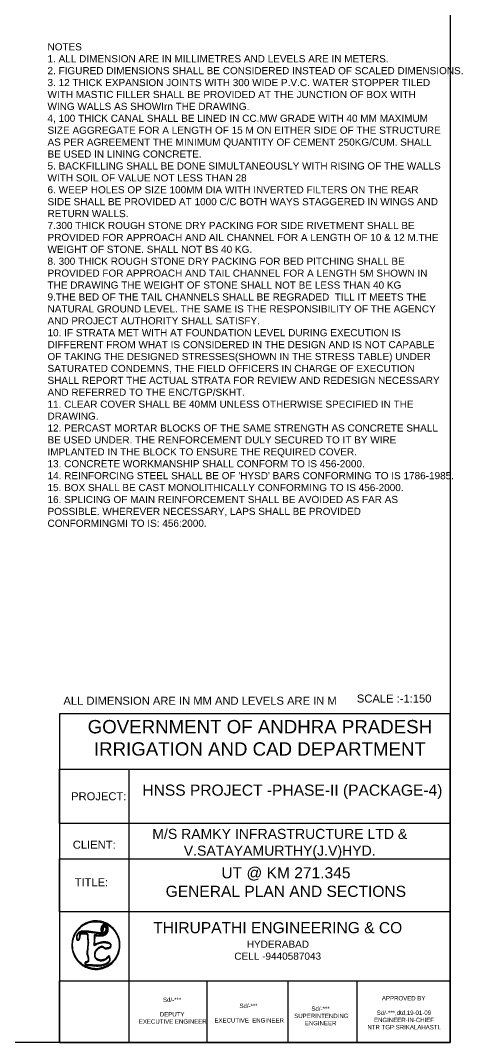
# Model space of a CAD drawing. Header units: millimetres. Extents: x 5124 to 6568637, y 2311 to 91879094.
# Drawn here: x 3786619 to 3794032, y 45927816 to 45944954 of the extents above; entities that cross this region are included whole.
import ezdxf

# ---------------------------------------------------------------- set-up
doc = ezdxf.new("R2010")
doc.units = ezdxf.units.MM
doc.header["$MEASUREMENT"] = 0
for name, color, linetype in [('DIMENSION', 7, 'Continuous'), ('DRAWING', 7, 'Continuous'), ('TEXT', 7, 'Continuous')]:
    doc.layers.add(name, color=color, linetype=linetype)
doc.styles.get("Standard").update_dxf_attribs({"font": 'arial.ttf', "height": 120})

msp = doc.modelspace()

# ---------------------------------------------------------------- linework, layer by layer
for points in [[(3787817.5, 45929851.4, 0.011371), (3787773, 45929840.7, 0.02579), (3787740, 45929830.1, 0.027062), (3787709.3, 45929816.5, 0.013799), (3787672.2, 45929796.3, 0.049276), (3787638.8, 45929772.2, 0.020623), (3787598.6, 45929733.7, 0.020736), (3787561, 45929691.1, 0.039557), (3787535.2, 45929653.6, 0.070595), (3787493.7, 45929550.8, 0.067578), (3787481.7, 45929439, 0.067285), (3787499.9, 45929327.6, 0.06891), (3787547, 45929226, 0.057705), (3787602.4, 45929158.5, 0.054334), (3787672.8, 45929103.8, 0.05355), (3787754.3, 45929065, 0.052844), (3787842.6, 45929044.1, 0.040381), (3787892.3, 45929041.9, 0.03202), (3787945.8, 45929047.2, 0.031364), (3787999.5, 45929059.5, 0.03411), (3788049.7, 45929078.2, 0.075635), (3788150.1, 45929143.5, 0.073326), (3788227.9, 45929236.3, 0.073591), (3788275.4, 45929347.3, 0.077104), (3788287.6, 45929465.4, 0.004861), (3788285.6, 45929498.2, 0.019003), (3788283.5, 45929518.4, 0.02286), (3788279.9, 45929536.5, 0.009468), (3788273.6, 45929560.6, 0.065489), (3788234.7, 45929651, 0.057691), (3788172.4, 45929732.7, 0.058022), (3788093.4, 45929797.5, 0.068022), (3788005.6, 45929838.4, 0.035725), (3787961.4, 45929848.7, 0.021943), (3787908.3, 45929854.7, 0.021989), (3787856.6, 45929856, 0.048915)], [(3787984.5, 45929829.7, -0.010053), (3788013.5, 45929821.4, -0.02116), (3788035.5, 45929813.5, -0.022523), (3788056, 45929804.2, -0.013074), (3788079.6, 45929791.3, -0.040153), (3788123.9, 45929760.5, -0.032263), (3788166.3, 45929721, -0.031944), (3788203.7, 45929675.8, -0.036921), (3788233.1, 45929628.2, -0.012801), (3788243, 45929607.8, -0.018323), (3788250.7, 45929589.3, -0.011926), (3788256, 45929573.8, -0.421559), (3788254.4, 45929570.7, 0.438354), (3788254.2, 45929570.2, 0.035377), (3788254.9, 45929568.7, 0.030088), (3788256.1, 45929566.7, 0.016409), (3788257.9, 45929564.4, -0.136522), (3788266.6, 45929544.9, -0.015322), (3788272.4, 45929496.3, -0.019775), (3788274.9, 45929444.1, -0.035566), (3788272.2, 45929401.4, -0.046854), (3788254.3, 45929324.1, -0.049001), (3788222.6, 45929252.8, -0.049074), (3788177.6, 45929189, -0.047266), (3788120.5, 45929134.4, -0.036649), (3788089.7, 45929113.5, -0.020541), (3788049.6, 45929092.6, -0.020402), (3788009.2, 45929075.5, -0.050634), (3787978.2, 45929067.4, 0.011096), (3787972.4, 45929066.3, 0.006376), (3787965.5, 45929064.8, 0.006368), (3787958.6, 45929063.1, 0.010561), (3787952.8, 45929061.5, -0.075797), (3787899.3, 45929053.9, -0.036256), (3787830, 45929059.5, -0.035773), (3787759.4, 45929075.7, -0.053967), (3787701.5, 45929100.5, -0.043816), (3787636, 45929145.3, -0.050353), (3787582.6, 45929199, -0.04992), (3787540.6, 45929262.7, -0.041857), (3787509.2, 45929337.3, -0.041799), (3787499.9, 45929376.5, -0.022952), (3787494.9, 45929425.5, -0.022835), (3787494.4, 45929475.5, -0.036198), (3787499, 45929518.2, -0.027029), (3787507.9, 45929555.5, -0.021589), (3787521.3, 45929594.5, -0.021847), (3787537.8, 45929631.6, -0.030803), (3787555.8, 45929663, -0.030973), (3787577.9, 45929692.2, -0.014365), (3787609.9, 45929727.4, -0.013732), (3787642.8, 45929759.8, -0.048124), (3787666.3, 45929777.8, -0.015617), (3787685.1, 45929788.7, -0.006514), (3787711, 45929802.3, -0.006284), (3787736.8, 45929814.9, -0.02113), (3787754, 45929822.3, -0.047647), (3787805.8, 45929836.3, -0.034153), (3787865.6, 45929842.3, -0.033468), (3787927.1, 45929840.1, -0.039389)], [(3788007.8, 45929793.3, 0.079905), (3787997.1, 45929786.7, 0.042826), (3787986.4, 45929775.6, 0.042991), (3787977.8, 45929763.2, 0.097401), (3787974.2, 45929752.3, -0.017144), (3787973.2, 45929746.3, -0.007361), (3787971.5, 45929738.2, -0.007273), (3787969.5, 45929729.7, -0.009527), (3787967.3, 45929722, 0.057314), (3787964.6, 45929706.9, 0.105744), (3787966.5, 45929694.6, 0.129803), (3787972.7, 45929685.7, 0.112787), (3787982.9, 45929680.6, 0.089359), (3787995, 45929679.7, 0.205539), (3788002.7, 45929684.1, 0.119945), (3788007.4, 45929695, 0.023277), (3788010.1, 45929716.5, -0.017196), (3788012.6, 45929738.4, -0.101894), (3788016.6, 45929749.2, -0.209902), (3788023, 45929753.6, -0.109281), (3788033, 45929753.4, -0.199104), (3788045.4, 45929744.1, -0.104543), (3788051.8, 45929725.5, -0.087788), (3788050.6, 45929702.8, -0.092435), (3788041.7, 45929682.4, -0.140361), (3788020.9, 45929665.1, -0.085225), (3787989.8, 45929657.3, -0.045138), (3787940.7, 45929658, -0.010085), (3787857.6, 45929668.4, 0.001129), (3787777.1, 45929679.9, 0.010475), (3787742.1, 45929684.1, 0.019654), (3787715.7, 45929685.7, 0.009807), (3787682.2, 45929685.7, 0.021045), (3787646.8, 45929683.5, 0.064199), (3787623.4, 45929678, 0.07759), (3787604.7, 45929667.4, 0.04157), (3787585.3, 45929649.2, 0.033858), (3787571.9, 45929632.2, 0.055821), (3787563.4, 45929616.2, 0.056084), (3787558.6, 45929598.6, 0.03454), (3787556.9, 45929577.3, 0.036481), (3787558.1, 45929555.9, 0.103396), (3787563.1, 45929541.8, 0.148662), (3787571.9, 45929533.8, 0.109578), (3787584.9, 45929531, 0.120124), (3787597.7, 45929534.1, 0.145), (3787606.5, 45929542.6, 0.076305), (3787612.9, 45929559.3, 0.015923), (3787618.5, 45929590.1, -0.009484), (3787621.1, 45929605.4, -0.012925), (3787624, 45929619.1, -0.009784), (3787627, 45929630.3, -0.12767), (3787629.1, 45929634, -0.187867), (3787637.5, 45929637.7, -0.006627), (3787673.5, 45929638.7, -0.01166), (3787708.4, 45929638.5, -0.060862), (3787727.4, 45929635.6, -0.161099), (3787735.2, 45929630.3, -0.110854), (3787739.8, 45929620.5, -0.037878), (3787742.6, 45929601.3, -0.003666), (3787745.3, 45929554.2, 0.004284), (3787746.3, 45929537, 0.004704), (3787747.6, 45929520.4, 0.004401), (3787749, 45929506.2, 0.023561), (3787750.1, 45929498.6, -0.066487), (3787751, 45929485, -0.007257), (3787748.5, 45929453.6, -0.006419), (3787743.5, 45929408.1, -0.001903), (3787734.8, 45929338.6, 0.0101), (3787732.5, 45929318, 0.046767), (3787732.6, 45929306, 0.054451), (3787734.8, 45929295.1, 0.016832), (3787740.6, 45929279.4, -0.025497), (3787745, 45929266.5, -0.017703), (3787748.7, 45929251.6, -0.016989), (3787751.6, 45929235.7, -0.017395), (3787753.3, 45929219.8), (3787755.8, 45929185.6), (3787739.5, 45929176.4, -0.015536), (3787732.8, 45929172.9, -0.017122), (3787726.2, 45929170, -0.016739), (3787720.3, 45929167.9, -0.078777), (3787716.8, 45929167.3, 0.131176), (3787708.3, 45929165, 0.136592), (3787702.2, 45929158.9, 0.106124), (3787699.2, 45929149, 0.058162), (3787699.6, 45929136.4, 0.016688), (3787700.9, 45929129.3, 0.019181), (3787702.6, 45929122.6, 0.018627), (3787704.5, 45929117.2, 0.096084), (3787706.2, 45929114.5, 0.155202), (3787709.2, 45929112.8, 0.015688), (3787717.3, 45929111.4, 0.01847), (3787727.3, 45929110.3, 0.013691), (3787738.4, 45929109.9, -0.011921), (3787776.2, 45929108.5, -0.00413), (3787830.5, 45929104.7, -0.001098), (3787888.1, 45929100.1, -0.118504), (3787895.5, 45929097.7, 0.16291), (3787903.9, 45929095.7, 0.003581), (3787945.9, 45929099.9, 0.008625), (3787986.4, 45929105, 0.028406), (3788012.7, 45929110.2, 0.032579), (3788037.6, 45929118.5, 0.025466), (3788063.4, 45929130.5, 0.026004), (3788086.2, 45929144.1, 0.061344), (3788101.1, 45929157, 0.068447), (3788114.2, 45929176.3, 0.076262), (3788121.1, 45929197.7, 0.067476), (3788121.6, 45929222.2, 0.040065), (3788116, 45929251, 0.044341), (3788110.8, 45929264.8, 0.167899), (3788104.4, 45929271.2, 0.248042), (3788097.1, 45929271, 0.093969), (3788089.1, 45929264.2, -0.014529), (3788063.7, 45929234.5, -0.059632), (3788045.8, 45929219, -0.07471), (3788026.9, 45929210, -0.031322), (3787999.3, 45929203.4, -0.011719), (3787981.7, 45929200.8, -0.030157), (3787968.9, 45929199.9, -0.035481), (3787957.3, 45929200.7, -0.022756), (3787944.1, 45929203.1, -0.041651), (3787923.6, 45929209.7, -0.044873), (3787905, 45929219.5, -0.048687), (3787890, 45929231.5, -0.078972), (3787880.2, 45929244.5, -0.088886), (3787874.2, 45929263.2, -0.038681), (3787872.8, 45929289.3, -0.038538), (3787875.5, 45929316, -0.068656), (3787882.3, 45929337.1, -0.047822), (3787894.6, 45929357.4, -0.035478), (3787911.8, 45929377.3, -0.035754), (3787931.5, 45929394.3, -0.052131), (3787951.1, 45929406.1, -0.030465), (3787971.9, 45929414.3, -0.089851), (3787987.2, 45929416.3, -0.11423), (3788000, 45929412.8, -0.067663), (3788012.8, 45929403.3, 0.096235), (3788029.1, 45929392.7, 0.073317), (3788049.8, 45929387.6, 0.064558), (3788073.6, 45929388.5, 0.048869), (3788098.9, 45929395.3, 0.015923), (3788122.3, 45929404.9, 0.109612), (3788132.2, 45929412.3, 0.141247), (3788136.8, 45929422.3, 0.03256), (3788138.3, 45929441.1, 0.013265), (3788138.2, 45929455.7, 0.061516), (3788136.9, 45929464, 0.091027), (3788133.9, 45929470.1, 0.050414), (3788128.3, 45929476.2, 0.128873), (3788083.7, 45929498.8, 0.05989), (3788018.7, 45929504.9, 0.055893), (3787947.7, 45929495.1, 0.065288), (3787884.5, 45929470, -0.008116), (3787876.9, 45929465.8, -0.012981), (3787870.2, 45929462.6, -0.006773), (3787864.6, 45929460.2, -0.304845), (3787863.4, 45929460.4, -0.211798), (3787862.9, 45929461.7, -0.000838), (3787863.7, 45929478.5, -0.003985), (3787864.9, 45929497.7, -0.002472), (3787866.5, 45929520.1, 0.004385), (3787868.2, 45929543.6, 0.005065), (3787869.3, 45929566, 0.004554), (3787869.9, 45929585.1, 0.029433), (3787869.6, 45929594.6), (3787868, 45929610.9), (3787887.2, 45929607.9, 0.022308), (3787897.6, 45929606.8, 0.005402), (3787914.9, 45929605.8, 0.005531), (3787934.9, 45929605.2, 0.005473), (3787954.9, 45929605, 0.006594), (3787983.2, 45929605.4, 0.031106), (3787999.4, 45929606.9, 0.045299), (3788012.3, 45929610.1, 0.025886), (3788027.1, 45929616.1, 0.074598), (3788054.8, 45929634.4, 0.070434), (3788076.5, 45929660.5, 0.07263), (3788089.6, 45929690.6, 0.089071), (3788092.3, 45929721.2, 0.01957), (3788089.4, 45929743.3, 0.056074), (3788085.1, 45929758.2, 0.065261), (3788078.1, 45929770.4, 0.034277), (3788066.5, 45929783.6, 0.027009), (3788058.4, 45929790.7, 0.068734), (3788051.8, 45929794.7, 0.07176), (3788044.4, 45929796.6, 0.031521), (3788034.4, 45929797.1, 0.016443), (3788026.8, 45929796.7, 0.015199), (3788019.1, 45929795.9, 0.015395), (3788012.2, 45929794.7, 0.04795)], [(3788052.8, 45929779.4, -0.056619), (3788064.7, 45929767.3, -0.070112), (3788072.5, 45929753.6, -0.063176), (3788076.8, 45929737.1, -0.036102), (3788078, 45929716.6, -0.026103), (3788076.6, 45929695.6, -0.05922), (3788072.8, 45929680.2, -0.061276), (3788065.7, 45929666.3, -0.029698), (3788053.5, 45929650.6, -0.094532), (3788029.6, 45929632, -0.069609), (3787997.8, 45929620.9, -0.05177), (3787955.8, 45929617, -0.023109), (3787900.3, 45929620.2, 0.014899), (3787872.6, 45929622.2, 0.124815), (3787860.4, 45929619.7, 0.252886), (3787855.3, 45929612.5, 0.073732), (3787855.6, 45929598.4, -0.042717), (3787856.4, 45929588.8, -0.005288), (3787856.1, 45929567.8, -0.006212), (3787855.1, 45929542.7, -0.005103), (3787853.5, 45929516, 0.004606), (3787851.8, 45929487.2, 0.010714), (3787851.1, 45929465.6, 0.007341), (3787851.2, 45929449.1, 0.193504), (3787852.9, 45929445.2, 0.272952), (3787856.5, 45929444.3, 0.017404), (3787867.3, 45929447.8, 0.018882), (3787881.7, 45929453.7, 0.007944), (3787900.7, 45929462.6, -0.00991), (3787926.3, 45929474.6, -0.029968), (3787944.3, 45929481.3, -0.03192), (3787962.4, 45929485.6, -0.012489), (3787987.8, 45929489.3, -0.031624), (3788030.8, 45929491.8, -0.042774), (3788069.6, 45929488.2, -0.049658), (3788101.3, 45929479.2, -0.102801), (3788122.8, 45929465.2, -0.146745), (3788126.9, 45929457.5, -0.055372), (3788128.1, 45929445.1, -0.054274), (3788126.4, 45929432.2, -0.094139), (3788122, 45929422.4, -0.119575), (3788112.6, 45929414.1, -0.039208), (3788095.5, 45929406.8, -0.03788), (3788075.4, 45929401.6, -0.043914), (3788055.6, 45929399.9, -0.027336), (3788044.1, 45929400.5, -0.068469), (3788036, 45929402.6, -0.065144), (3788028.5, 45929406.8, -0.022939), (3788018.9, 45929414.7, 0.07041), (3788002.7, 45929425.6, 0.111511), (3787986.4, 45929429.5, 0.08847), (3787967.4, 45929426.3, 0.032101), (3787942.2, 45929415.4, 0.049567), (3787920.8, 45929401.6, 0.035227), (3787899.8, 45929382.4, 0.034846), (3787881.3, 45929360.1, 0.044392), (3787867.8, 45929337.1, 0.072348), (3787862.6, 45929320.2, 0.020236), (3787859.5, 45929292.8, 0.012952), (3787858.2, 45929265.2, 0.265664), (3787862, 45929258.1, -0.115377), (3787863.6, 45929256.6, -0.049412), (3787864.9, 45929253.9, -0.04534), (3787865.8, 45929250.6, -0.044785), (3787866.1, 45929247.2, 0.179828), (3787870.4, 45929235.8, 0.032309), (3787886.6, 45929219.2, 0.035345), (3787906.3, 45929203.9, 0.067561), (3787924.3, 45929195.2, 0.028537), (3787945.1, 45929189.6, 0.039847), (3787964.2, 45929187.2, 0.038236), (3787984, 45929187.8, 0.023572), (3788007.1, 45929191.4, 0.033201), (3788030.9, 45929197.9, 0.052304), (3788050, 45929206.9, 0.054197), (3788066.4, 45929219.4, 0.038969), (3788081.8, 45929236.5, -0.007998), (3788087.6, 45929243.9, -0.011914), (3788093, 45929250.2, -0.007046), (3788097.7, 45929255.2, -0.189724), (3788099.3, 45929255.9, -0.31512), (3788100.6, 45929255.2, -0.012989), (3788102.7, 45929249.8, -0.018519), (3788105, 45929243, -0.0116), (3788107.2, 45929234.8, -0.076654), (3788109.7, 45929204.2, -0.116551), (3788101.8, 45929178.8, -0.101292), (3788082.2, 45929157.2, -0.047771), (3788049.8, 45929137.9, -0.047916), (3788007.7, 45929122.8, -0.038807), (3787960.5, 45929114.5, -0.030246), (3787902.4, 45929112.6, -0.013533), (3787825.9, 45929116.6, 0.003397), (3787801.3, 45929118.4, 0.003258), (3787776.4, 45929120, 0.003226), (3787754.3, 45929121, 0.011736), (3787740.3, 45929121.2), (3787713.9, 45929121.1), (3787713.9, 45929133.6), (3787713.9, 45929143.4), (3787713.9, 45929149.3, -0.255878), (3787714.7, 45929150.9, -0.021331), (3787718.7, 45929153.2, -0.024284), (3787724.1, 45929155.7, -0.016153), (3787730.4, 45929158, 0.029102), (3787737.6, 45929160.9, 0.019825), (3787745.3, 45929164.9, 0.020023), (3787752.5, 45929169.4, 0.037497), (3787757.9, 45929173.6, 0.047773), (3787764.1, 45929180.6, 0.109676), (3787766.9, 45929187, 0.059805), (3787767.6, 45929196.2, 0.007063), (3787766.4, 45929216.8, 0.017193), (3787764.9, 45929231.2, 0.01193), (3787762.2, 45929247.5, 0.012048), (3787758.8, 45929262.9, 0.024163), (3787755.3, 45929275, -0.021994), (3787750.8, 45929290, -0.038871), (3787748.7, 45929302.8, -0.030789), (3787748.3, 45929317.7, -0.009072), (3787749.4, 45929340.5, -0.001709), (3787750.6, 45929356.9, -0.001884), (3787751.9, 45929372.7, -0.001751), (3787753.1, 45929386.2, -0.009616), (3787753.9, 45929393.5, 0.002783), (3787760.5, 45929446.7, 0.015642), (3787763, 45929475.2, 0.027419), (3787763.1, 45929496, 0.025052), (3787760.8, 45929517.3, -0.013359), (3787759, 45929531.3, -0.007032), (3787757.5, 45929548.9, -0.006991), (3787756.5, 45929566.9, -0.010691), (3787756.1, 45929582.5, 0.009817), (3787755.5, 45929610.9, 0.054013), (3787753.2, 45929626, 0.099692), (3787748.5, 45929635.7, 0.084336), (3787740.1, 45929643.4, 0.111049), (3787725, 45929649.1, 0.01671), (3787692.7, 45929652.5, 0.019303), (3787659.7, 45929653.5, 0.061247), (3787637.8, 45929650.7, 0.116126), (3787625.2, 45929644.1, 0.097571), (3787615.9, 45929632.2, 0.067516), (3787609.5, 45929613.8, 0.026486), (3787605.6, 45929587.1, -0.029178), (3787602, 45929563.8, -0.08956), (3787596, 45929549.2, -0.186289), (3787588, 45929543.2, -0.209405), (3787578.6, 45929544.6, -0.132851), (3787571.5, 45929552.3, -0.091992), (3787567.9, 45929563.6, -0.064225), (3787568.1, 45929579.2, -0.027894), (3787572.1, 45929599.5, -0.043994), (3787579, 45929619, -0.055217), (3787588.8, 45929635.5, -0.053692), (3787602.3, 45929649.8, -0.038475), (3787620, 45929662.8, -0.115688), (3787647.9, 45929672.2, -0.031518), (3787694.6, 45929673.6, -0.022483), (3787761.4, 45929668.5, -0.007666), (3787857.6, 45929655.3, 0.006179), (3787887.1, 45929651.1, 0.0054), (3787918.1, 45929647.5, 0.005436), (3787946.1, 45929644.8, 0.016056), (3787965.5, 45929643.8, 0.009603), (3787987.1, 45929643.8, 0.036421), (3788000.6, 45929645, 0.048057), (3788011.7, 45929648, 0.026799), (3788024.7, 45929653.6, 0.051449), (3788042.7, 45929665.1, 0.079901), (3788055.2, 45929678.7, 0.083725), (3788062.4, 45929695, 0.062275), (3788064.8, 45929714.5, 0.027547), (3788064.3, 45929724.4, 0.025908), (3788062.7, 45929734.3, 0.027051), (3788060.2, 45929743.4, 0.042534), (3788056.9, 45929750.9, 0.029286), (3788051.8, 45929759.2, 0.113768), (3788047.3, 45929763.3, 0.10469), (3788041.4, 45929765.1, 0.022841), (3788030.5, 45929765.6, 0.022154), (3788019.6, 45929765.2, 0.107946), (3788013.7, 45929763.3, 0.118554), (3788009.4, 45929759.3, 0.029201), (3788004.6, 45929750.8, 0.04357), (3788001.7, 45929743.5, 0.022936), (3787999.3, 45929733.9, 0.022268), (3787997.7, 45929723.6, 0.027017), (3787997.2, 45929713.8, -0.013965), (3787996.9, 45929703.3, -0.050225), (3787995.8, 45929696.7, -0.097184), (3787994, 45929693, -0.23583), (3787991.4, 45929691.6, -0.162421), (3787984, 45929694.1, -0.180712), (3787979.9, 45929700.4, -0.084641), (3787979.4, 45929712.1, -0.019045), (3787982.7, 45929731.9, -0.042593), (3787989.7, 45929755.6, -0.090406), (3787999.8, 45929771.9, -0.113659), (3788013.2, 45929781.3, -0.096515), (3788030.3, 45929784.7, -0.029399), (3788036.9, 45929784.3, -0.028215), (3788043.5, 45929783.1, -0.029397), (3788049.2, 45929781.4, -0.08398)]]:
    msp.add_lwpolyline(points, format="xyb", close=True)
at = {"layer": 'DIMENSION', "linetype": 'Continuous'}
msp.add_lwpolyline([(3747598, 45955372), (3793823.5, 45955372), (3793823.5, 45927816), (3747598, 45927816)], close=True, dxfattribs=at)
at = {"layer": 'TEXT'}
for points in [[(3793823.5, 45933325.4), (3787273.1, 45933325.4), (3787273.1, 45927816), (3793823.5, 45927816)], [(3787273.1, 45932397.3), (3793823.5, 45932397.3), (3793823.5, 45931489.1), (3787273.1, 45931489.1)], [(3787273.1, 45930896), (3793823.5, 45930896), (3793823.5, 45930009.7), (3787273.1, 45930009.7)], [(3787273.1, 45928849.8), (3793823.5, 45928849.8), (3793823.5, 45927816), (3787273.1, 45927816)]]:
    msp.add_lwpolyline(points, close=True, dxfattribs=at)
for points in [[(3788436.2, 45932397.3), (3788436.2, 45927816)], [(3789745.1, 45928849.8), (3789745.1, 45927816)], [(3791104.2, 45928849.8), (3791104.2, 45927816)], [(3792258.1, 45928849.8), (3792258.1, 45927816)]]:
    msp.add_lwpolyline(points, dxfattribs=at)

# ---------------------------------------------------------------- texts
at = {"layer": 'DRAWING', "insert": (3787072.9, 45944571.7), "char_height": 119.8113, "width": 6583.28, "attachment_point": 1}
msp.add_mtext("\\A1;NOTES \\P1. ALL DIMENSION ARE IN MILLIMETRES AND LEVELS ARE IN METERS. \\P2. FIGURED DIMENSIONS SHALL BE CONSIDERED INSTEAD OF SCALED DIMENSIONS.  \\P3. 12 THICK EXPANSION JOINTS WITH 300 WIDE P.V.C. WATER STOPPER TILED WITH MASTIC FILLER SHALL BE PROVIDED AT THE JUNCTION OF BOX WITH WING WALLS AS SHOWIrn THE DRAWING. \\P4, 100 THICK CANAL SHALL BE LINED IN CC.MW GRADE WITH 40 MM MAXIMUM SIZE AGGREGATE FOR A LENGTH OF 15 M ON EITHER SIDE OF THE STRUCTURE AS PER AGREEMENT THE MINIMUM QUANTITY OF CEMENT 250KG/CUM. SHALL BE USED IN LINING CONCRETE. \\P5. BACKFILLING SHALL BE DONE SIMULTANEOUSLY WITH RISING OF THE WALLS WITH SOIL OF VALUE NOT LESS THAN 28 \\P6. WEEP HOLES OP SIZE 100MM DIA WITH INVERTED FILTERS ON THE REAR SIDE SHALL BE PROVIDED AT 1000 C/C BOTH WAYS STAGGERED IN WINGS AND RETURN WALLS. \\P7.300 THICK ROUGH STONE DRY PACKING FOR SIDE RIVETMENT SHALL BE PROVIDED FOR APPROACH AND AIL CHANNEL FOR A LENGTH OF 10 & 12 M.THE WEIGHT OF STONE. SHALL NOT BS 40 KG.\\P8. 300 THICK ROUGH STONE DRY PACKING FOR BED PITCHING SHALL BE PROVIDED FOR APPROACH AND TAIL CHANNEL FOR A LENGTH 5M SHOWN IN THE DRAWING THE WEIGHT OF STONE SHALL NOT BE LESS THAN 40 KG \\P9.THE BED OF THE TAIL CHANNELS SHALL BE REGRADED  TILL IT MEETS THE NATURAL GROUND LEVEL. THE SAME IS THE RESPONSIBILITY OF THE AGENCY AND PROJECT AUTHORITY SHALL SATISFY. \\P10. IF STRATA MET WITH AT FOUNDATION LEVEL DURING EXECUTION IS DIFFERENT FROM WHAT IS CONSIDERED IN THE DESIGN AND IS NOT CAPABLE OF TAKING THE DESIGNED STRESSES(SHOWN IN THE STRESS TABLE) UNDER SATURATED CONDEMNS, THE FIELD OFFICERS IN CHARGE OF EXECUTION SHALL REPORT THE ACTUAL STRATA FOR REVIEW AND REDESIGN NECESSARY AND REFERRED TO THE ENC/TGP/SKHT. \\P11. CLEAR COVER SHALL BE 40MM UNLESS OTHERWISE SPECIFIED IN THE DRAWING. \\P12. PERCAST MORTAR BLOCKS OF THE SAME STRENGTH AS CONCRETE SHALL BE USED UNDER. THE RENFORCEMENT DULY SECURED TO IT BY WIRE IMPLANTED IN THE BLOCK TO ENSURE THE REQUIRED COVER. \\P13. CONCRETE WORKMANSHIP SHALL CONFORM TO IS 456-2000. \\P14. REINFORCING STEEL SHALL BE OF 'HYSD' BARS CONFORMING TO IS 1786-1985. \\P15. BOX SHALL BE CAST MONOLITHICALLY CONFORMING TO IS 456-2000. \\P16. SPLICING OF MAIN REINFORCEMENT SHALL BE AVOIDED AS FAR AS POSSIBLE. WHEREVER NECESSARY, LAPS SHALL BE PROVIDED CONFORMINGMI TO IS: 456:2000.", dxfattribs=at)
at = {"layer": 'TEXT'}
for s, p in [('ALL DIMENSION ARE IN MM AND LEVELS ARE IN M', (3787339.8, 45933480.3)), ('SCALE :-1:150', (3792260.3, 45933517.6))]:
    msp.add_text(s, height=134.187, dxfattribs=at).set_placement(p)
at = {"layer": 'TEXT', "color": 7, "width": 6391.989, "attachment_point": 5}
for s, insert, char_height in [('GOVERNMENT OF ANDHRA PRADESH\\PIRRIGATION AND CAD DEPARTMENT', (3790634.2, 45932924), 224.133), ('HNSS PROJECT -PHASE-II (PACKAGE-4)', (3791178.9, 45932020.3), 186.777)]:
    msp.add_mtext(s, dxfattribs=dict(at, insert=insert, char_height=char_height))
at = {"layer": 'TEXT', "attachment_point": 1}
for s, insert, char_height, width in [('PROJECT:', (3787468.6, 45932012.7), 134.19, 1252.013), ('\\pi9.5752;M/S RAMKY INFRASTRUCTURE LTD &\\P\\pi538.38;V.SATAYAMURTHY(J.V)HYD.', (3788820, 45931399), 168.454, 4271.756), ('CLIENT:', (3787497, 45931200.6), 134.19, 1252.013), ('\\pi1832.1;UT @ KM 271.345\\P\\pi897.36;GENERAL PLAN AND SECTIONS  ', (3788156.9, 45930756.3), 186.777, 5798.081), ('TITLE:', (3787527.9, 45930571.7), 134.19, 727.645), ('\\pi820.35;THIRUPATHI ENGINEERING & CO\\P\\pi2388.1;{\\H0.64302x;HYDERABAD\\P\\pi2179.4;CELL -9440587043}', (3788025.8, 45929836.3), 186.777, 5798.081), ('\\pi577.32;Sd/-***\\P\\pi725.94;\\P\\pi523.91;DEPUTY \\P\\pi144.23; EXECUTIVE ENGINEER', (3788431.9, 45928569.8), 72.835, 1451.884), ('\\pi843.15;Sd/-***\\P\\pi977.64; \\P\\pi395.92; EXECUTIVE  ENGINEER', (3789447.9, 45928467.6), 72.835, 1983.547), ('\\pi361.62;APPROVED BY\\P\\pi725.94;\\P\\pi275.12;Sd/-***,dtd,19-01-09 \\P\\pi229.19;ENGINEER-IN-CHIEF\\P\\pi117.97;NTR TGP:SRIKALAHASTI.', (3792318.4, 45928595.9), 72.835, 1451.884), ('\\pi317.79;Sd/-***\\P\\pi0.36418; SUPERINTENDING  \\P\\pi205.36;ENGINEER', (3791180.7, 45928420.8), 72.835, 932.833)]:
    msp.add_mtext(s, dxfattribs=dict(at, insert=insert, char_height=char_height, width=width))

doc.saveas('drawing.dxf')
